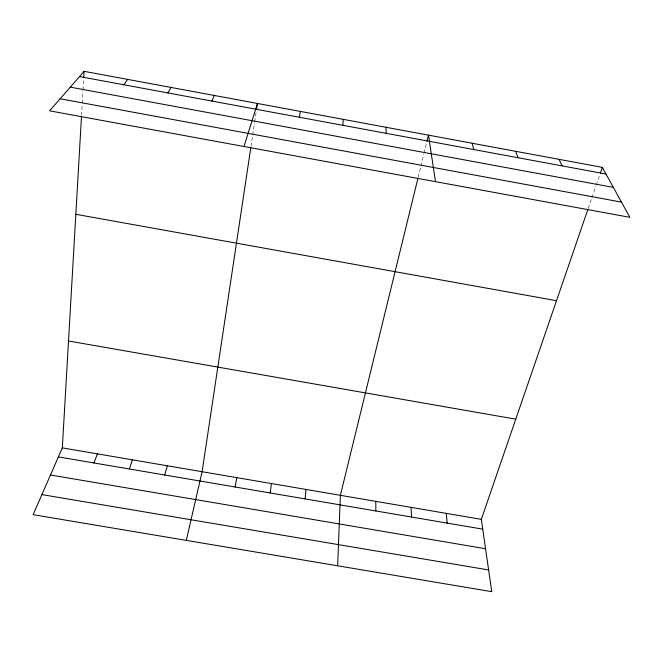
<?xml version="1.0" encoding="UTF-8"?>
<svg xmlns="http://www.w3.org/2000/svg" width="663" height="663" viewBox="0 0 663 663"><rect width="100%" height="100%" fill="white"/><g stroke="black" fill="none" stroke-linecap="round" stroke-linejoin="round"><path stroke-width="0.5" stroke-dasharray="3.31 2.49" d="M81.557 115.329L82.204 104.074M82.262 103.055L82.974 90.773M83.032 89.754L83.687 78.499M251.004 146.316L254.534 122.846M254.683 121.826L256.374 110.597M418.245 177.021L420.682 167.051M420.922 166.057L423.848 154.098M424.096 153.095L426.773 142.131M588.288 208.248L591.636 198.51M591.968 197.541L595.987 185.864M596.319 184.894L599.998 174.187"/><path stroke-width="0.99" d="M337.658 565.796L340.392 495.311L417.997 178.016M587.957 209.218L481.321 519.361L491.755 591.669L33.15 514.679L62.33 447.865L81.499 116.356M83.745 77.472L84.102 71.331L602.344 167.374L629.85 217.331L49.609 110.829L84.102 71.331M342.829 125.307L343.252 119.357M305.154 498.924L305.958 489.435M270.189 492.965L271.44 483.542M250.854 147.335L202.107 471.716L186.303 540.395M256.523 109.577L257.443 103.461L244.001 146.515M235.125 486.998L236.824 477.642M299.32 117.252L300.414 111.425M427.022 141.136L428.48 135.153L435.508 181.662M164.722 475.015L167.308 465.774M129.368 468.99L132.409 459.824M600.33 173.217L602.344 167.374M93.922 462.956L97.42 453.848M211.853 101.066L214.323 95.464M167.888 92.928L171.062 87.45M123.782 84.765L127.652 79.403M41.918 494.606L488.623 569.965M58.377 456.906L482.739 529.157M50.487 474.99L485.565 548.74M62.33 447.865L481.321 519.361M68.504 340.997L515.764 419.173M75.831 214.298L556.506 300.695M60.142 98.77L621.463 202.107M79.527 76.568L605.999 174.013M70.286 87.143L613.374 187.405M559.1 159.36L562.083 165.891M515.706 151.321L518.01 157.728M472.172 143.249L473.788 149.548M446.232 513.369L447.21 523.107M411.052 507.369L411.574 517.041M385.932 127.271L386.197 133.329M375.772 501.352L375.846 510.958"/></g></svg>
